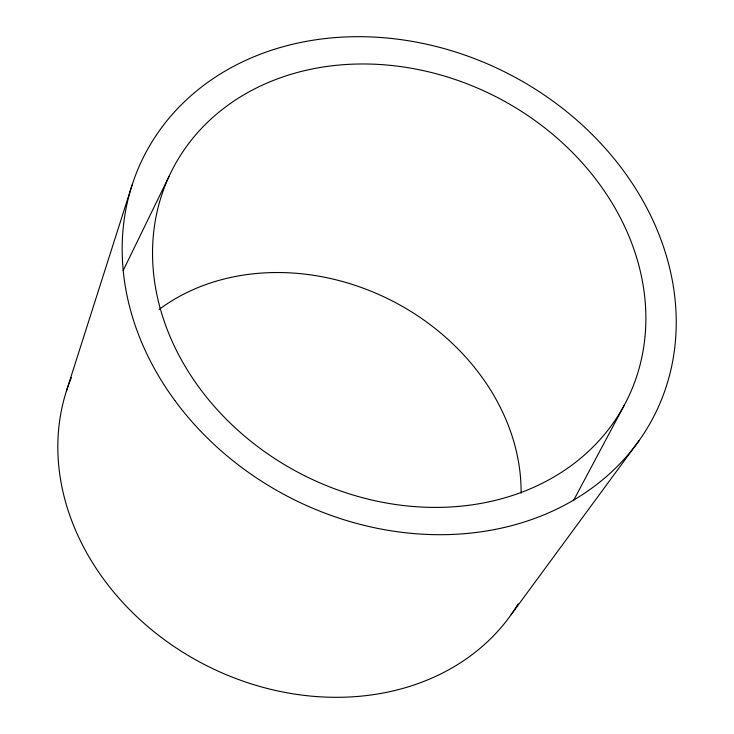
<?xml version="1.0" encoding="UTF-8"?>
<svg xmlns="http://www.w3.org/2000/svg" width="734" height="734" viewBox="0 0 734 734"><rect width="100%" height="100%" fill="white"/><g stroke="black" fill="none" stroke-linecap="round" stroke-linejoin="round"><path stroke-width="1.1" d="M66.491 390.873L132.056 185.151M123.156 270.58L169.141 176.16M573.447 500.661L624.423 404.92A254.845 212.273 27 0 0 373.725 64.188A254.845 212.273 27 0 0 199.455 387.956A254.845 212.273 27 0 0 624.423 404.92M517.085 605.697L518.158 603.843M511.112 614.688L639.204 440.446M516.855 606.055A250.927 209.007 27 0 1 205.08 664.857A250.927 209.007 27 0 1 71.391 377.533M159.076 309.5A219.558 182.876 27 0 1 391.167 300.371A219.558 182.876 27 0 1 521.094 493.101M174.875 400.544A286.214 238.394 27 0 0 652.15 419.591A286.214 238.394 27 0 0 370.597 36.929A286.214 238.394 27 0 0 174.875 400.544"/></g></svg>
